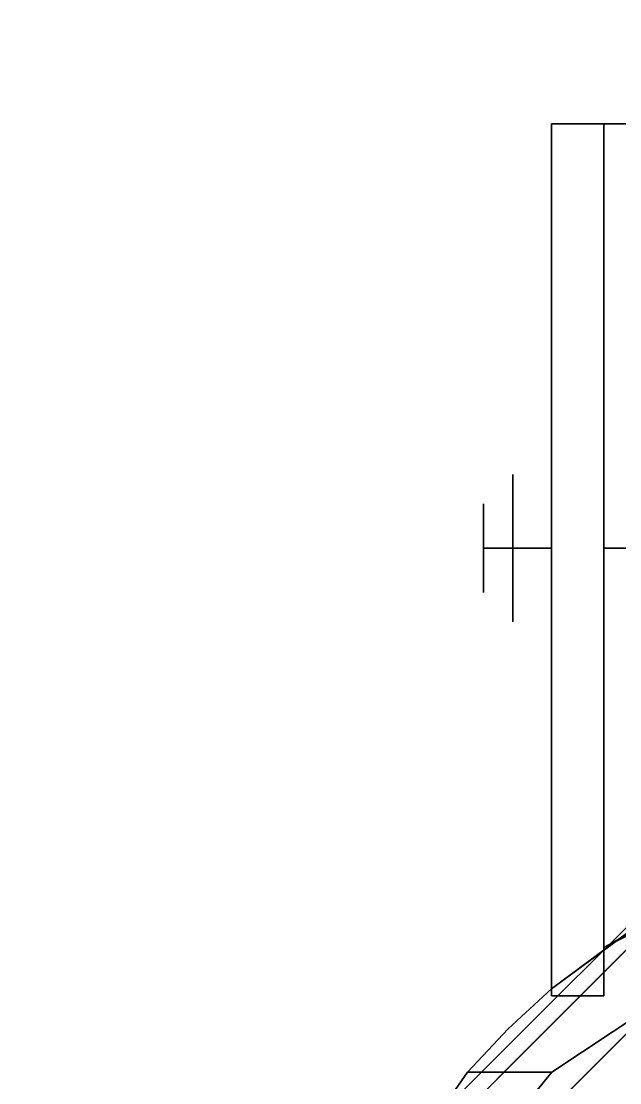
# Model space of a CAD drawing. Header units: millimetres. Extents: x -1 to 1346, y -1098 to 14.
# Drawn here: x 1231.38 to 1257.22, y -58.93 to -13.07 of the extents above; entities that cross this region are included whole.
import ezdxf

# ---------------------------------------------------------------- set-up
doc = ezdxf.new("R2010")
doc.units = ezdxf.units.MM
doc.layers.add('IQ_200_3D', color=1, linetype='Continuous')
doc.layers.add('IQ_204_3D', color=7, linetype='Continuous')

# ---------------------------------------------------------------- blocks, each defined once
blk = doc.blocks.new('hpp_cutout_2c_l_3d')
at = {"layer": 'IQ_200_3D'}
mesh = blk.add_polyface(dxfattribs=at)
corners = [(1345, 0, 50), (0, 0, 50), (0, -700, 50), (1345, -700, 50)]
mesh.append_faces([[corners[k] for k in face] for face in [(0, 1, 2, 3)]])
mesh = blk.add_polyface(dxfattribs=at)
corners = [(1345, -700, 0), (0, -700, 0), (0, 0, 0), (1345, 0, 0)]
mesh.append_faces([[corners[k] for k in face] for face in [(0, 1, 2, 3)]])

msp = doc.modelspace()

# ---------------------------------------------------------------- linework, layer by layer
at = {"layer": 'IQ_200_3D'}
msp.add_3dface([(1343, -645, 155), (2, -645, 155), (2, 0, 155), (1343, 0, 155)], dxfattribs=at)
at = {"layer": 'IQ_204_3D'}
for points, invisible_edges in [([(1254.273, -17.504, 109.985), (1254.273, -17.504, 52.261), (1254.273, -18.146, 47.385), (1254.273, -54.873, 52.717)], 12), ([(1254.273, -54.873, 109.985), (1254.273, -54.873, 109.985), (1254.273, -17.504, 109.985), (1254.273, -54.873, 52.717)], 4), ([(1267.334, -47.818, 109.985), (1267.334, -47.818, 109.985), (1272.201, -46.768, 109.985), (1254.273, -17.504, 109.985)], 13), ([(1277.173, -46.416, 109.985), (1277.173, -46.416, 109.985), (1254.273, -17.504, 109.985), (1272.201, -46.768, 109.985)], 6), ([(1262.659, -49.544, 109.985), (1262.659, -49.544, 109.985), (1267.334, -47.818, 109.985), (1254.273, -17.504, 109.985)], 13), ([(1254.273, -17.504, 109.985), (1254.273, -17.504, 109.985), (1254.273, -54.873, 109.985), (1258.273, -51.915, 109.985)], 9), ([(1254.273, -17.504, 109.985), (1254.273, -17.504, 109.985), (1258.273, -51.915, 109.985), (1262.659, -49.544, 109.985)], 11), ([(1254.273, -17.504, 109.985), (1277.173, -46.416, 109.985), (1282.137, -46.767, 109.985), (1300.043, -17.504, 109.985)], 5), ([(1256.532, -17.504, 52.261), (1256.532, -18.146, 47.385), (1254.273, -18.146, 47.385), (1254.273, -17.504, 52.261)], 2), ([(1254.273, -17.504, 109.985), (1256.532, -17.504, 105.995), (1256.532, -17.504, 52.261), (1254.273, -17.504, 52.261)], 1), ([(1300.043, -17.504, 109.985), (1297.784, -17.504, 105.995), (1256.532, -17.504, 105.995), (1254.273, -17.504, 109.985)], 5), ([(1256.532, -17.504, 52.261), (1256.532, -17.504, 105.995), (1256.532, -53.096, 105.995), (1256.532, -53.096, 52.717)], 8), ([(1256.532, -17.504, 52.261), (1256.532, -53.096, 52.717), (1256.532, -20.028, 42.842), (1256.532, -18.146, 47.385)], 3), ([(1256.532, -17.504, 105.995), (1256.532, -17.504, 105.995), (1262.894, -49.439, 105.995), (1256.532, -53.096, 105.995)], 2), ([(1277.173, -46.416, 105.995), (1277.173, -46.416, 105.995), (1269.875, -47.18, 105.995), (1256.532, -17.504, 105.995)], 13), ([(1262.894, -49.439, 105.995), (1262.894, -49.439, 105.995), (1256.532, -17.504, 105.995), (1269.875, -47.18, 105.995)], 6), ([(1256.532, -17.504, 105.995), (1297.813, -17.504, 105.995), (1284.471, -47.18, 105.995), (1277.173, -46.416, 105.995)], 10), ([(1254.273, -23.022, 38.941), (1254.273, -54.873, 52.717), (1254.273, -18.146, 47.385), (1254.273, -20.028, 42.842)], 3), ([(1254.273, -20.028, 42.842), (1254.273, -18.146, 47.385), (1256.532, -18.146, 47.385), (1256.532, -20.028, 42.842)], 10), ([(1254.273, -23.022, 38.941), (1254.273, -20.028, 42.842), (1256.532, -20.028, 42.842), (1256.532, -23.022, 38.941)], 10), ([(1256.532, -26.923, 35.947), (1256.532, -23.022, 38.941), (1256.532, -20.028, 42.842), (1256.532, -53.096, 52.717)], 12), ([(1254.273, -23.022, 38.941), (1254.273, -23.022, 38.941), (1254.273, -26.923, 35.947), (1254.273, -54.873, 52.717)], 13), ([(1254.273, -26.923, 35.947), (1254.273, -23.022, 38.941), (1256.532, -23.022, 38.941), (1256.532, -26.923, 35.947)], 10), ([(1254.273, -36.342, 33.423), (1254.273, -54.873, 52.717), (1254.273, -26.923, 35.947), (1254.273, -31.466, 34.065)], 3), ([(1254.273, -31.466, 34.065), (1254.273, -26.923, 35.947), (1256.532, -26.923, 35.947), (1256.532, -31.466, 34.065)], 10), ([(1256.532, -31.466, 34.065), (1256.532, -31.466, 34.065), (1256.532, -26.923, 35.947), (1256.532, -53.096, 52.717)], 13), ([(1256.532, -35.837, 44.562), (1256.532, -30.435, 47.681), (1261.871, -30.435, 47.681), (1261.871, -35.837, 44.562)], 2), ([(1261.871, -30.435, 53.919), (1261.871, -30.435, 47.681), (1256.532, -30.435, 47.681), (1256.532, -30.435, 53.919)], 10), ([(1256.532, -30.435, 53.919), (1256.532, -35.837, 57.038), (1261.871, -35.837, 57.038), (1261.871, -30.435, 53.919)], 8), ([(1256.532, -35.837, 50.8), (1256.532, -35.837, 50.8), (1256.532, -35.837, 57.038), (1256.532, -30.435, 53.919)], 9), ([(1256.532, -30.435, 53.919), (1256.532, -30.435, 47.681), (1256.532, -35.837, 44.562), (1256.532, -35.837, 50.8)], 8), ([(1254.273, -36.342, 33.423), (1254.273, -31.466, 34.065), (1256.532, -31.466, 34.065), (1256.532, -36.342, 33.423)], 10), ([(1256.532, -31.466, 34.065), (1256.532, -53.096, 52.717), (1256.532, -41.217, 34.065), (1256.532, -36.342, 33.423)], 3), ([(1252.599, -32.65, 50.8), (1252.599, -35.837, 47.612), (1251.329, -35.837, 48.882), (1251.329, -33.92, 50.8)], 8), ([(1251.329, -35.837, 52.718), (1251.329, -35.837, 52.718), (1252.599, -35.837, 53.988), (1252.599, -32.65, 50.8)], 9), ([(1251.329, -33.92, 50.8), (1251.329, -33.92, 50.8), (1251.329, -35.837, 52.718), (1252.599, -32.65, 50.8)], 13), ([(1254.273, -32.65, 50.8), (1254.273, -35.837, 47.612), (1252.599, -35.837, 47.612), (1252.599, -32.65, 50.8)], 8), ([(1252.599, -32.65, 50.8), (1252.599, -35.837, 53.988), (1254.273, -35.837, 53.988), (1254.273, -32.65, 50.8)], 8), ([(1251.329, -37.755, 50.8), (1251.329, -37.755, 50.8), (1252.599, -35.837, 53.988), (1251.329, -35.837, 52.718)], 2), ([(1252.599, -39.025, 50.8), (1252.599, -39.025, 50.8), (1252.599, -35.837, 53.988), (1251.329, -37.755, 50.8)], 13), ([(1251.329, -35.837, 48.882), (1251.329, -35.837, 48.882), (1252.599, -35.837, 47.612), (1252.599, -39.025, 50.8)], 9), ([(1251.329, -37.755, 50.8), (1251.329, -37.755, 50.8), (1251.329, -35.837, 48.882), (1252.599, -39.025, 50.8)], 13), ([(1254.273, -39.025, 50.8), (1254.273, -35.837, 53.988), (1252.599, -35.837, 53.988), (1252.599, -39.025, 50.8)], 8), ([(1252.599, -39.025, 50.8), (1252.599, -35.837, 47.612), (1254.273, -35.837, 47.612), (1254.273, -39.025, 50.8)], 8), ([(1256.532, -35.837, 57.038), (1256.532, -41.239, 53.919), (1261.871, -41.239, 53.919), (1261.871, -35.837, 57.038)], 2), ([(1256.532, -41.239, 47.681), (1256.532, -35.837, 44.562), (1261.871, -35.837, 44.562), (1261.871, -41.239, 47.681)], 8), ([(1256.532, -35.837, 50.8), (1256.532, -35.837, 50.8), (1256.532, -41.239, 53.919), (1256.532, -35.837, 57.038)], 2), ([(1256.532, -41.239, 53.919), (1256.532, -35.837, 50.8), (1256.532, -35.837, 44.562), (1256.532, -41.239, 47.681)], 1), ([(1254.273, -45.76, 35.947), (1254.273, -54.873, 52.717), (1254.273, -36.342, 33.423), (1254.273, -41.217, 34.065)], 3), ([(1256.532, -36.342, 33.423), (1256.532, -41.217, 34.065), (1254.273, -41.217, 34.065), (1254.273, -36.342, 33.423)], 10), ([(1254.273, -45.76, 35.947), (1254.273, -41.217, 34.065), (1256.532, -41.217, 34.065), (1256.532, -45.76, 35.947)], 10), ([(1256.532, -49.662, 38.941), (1256.532, -45.76, 35.947), (1256.532, -41.217, 34.065), (1256.532, -53.096, 52.717)], 12), ([(1261.871, -41.239, 47.681), (1261.871, -41.239, 53.919), (1256.532, -41.239, 53.919), (1256.532, -41.239, 47.681)], 10), ([(1254.273, -52.655, 42.842), (1254.273, -54.873, 52.717), (1254.273, -45.76, 35.947), (1254.273, -49.662, 38.941)], 3), ([(1254.273, -49.662, 38.941), (1254.273, -45.76, 35.947), (1256.532, -45.76, 35.947), (1256.532, -49.662, 38.941)], 10), ([(1262.894, -49.439, 105.995), (1262.894, -49.439, 105.995), (1266.203, -48.167, 52.717), (1256.532, -53.096, 52.717)], 11), ([(1266.203, -48.167, 52.717), (1264.713, -51.547, 52.717), (1256.532, -55.179, 52.717), (1256.532, -53.096, 52.717)], 3), ([(1256.532, -53.096, 52.717), (1256.532, -53.096, 52.717), (1256.532, -53.096, 105.995), (1262.894, -49.439, 105.995)], 9), ([(1254.273, -52.655, 42.842), (1254.273, -49.662, 38.941), (1256.532, -49.662, 38.941), (1256.532, -52.655, 42.842)], 10), ([(1256.532, -49.662, 38.941), (1256.532, -53.096, 52.717), (1256.532, -54.537, 47.385), (1256.532, -52.655, 42.842)], 3), ([(1252.625, -57.097, 155), (1259.202, -50.519, 155), (1259.202, -50.519, 117.107), (1252.625, -57.097, 117.107)], 10), ([(1259.558, -51.136, 116.938), (1246.663, -64.03, 116.938), (1248.962, -65.358, 116.938), (1260.885, -53.434, 116.938)], 10), ([(1264.713, -51.547, 52.717), (1264.713, -51.547, 52.717), (1254.28, -58.471, 52.717), (1256.532, -55.179, 52.717)], 13), ([(1258.273, -51.915, 109.985), (1258.273, -51.915, 109.985), (1256.273, -53.394, 109.985), (1257.946, -52.747, 116.938)], 13), ([(1254.273, -52.655, 42.842), (1254.273, -52.655, 42.842), (1254.273, -54.537, 47.385), (1254.273, -54.873, 52.717)], 13), ([(1254.273, -54.537, 47.385), (1254.273, -52.655, 42.842), (1256.532, -52.655, 42.842), (1256.532, -54.537, 47.385)], 10), ([(1257.946, -52.747, 116.938), (1257.946, -52.747, 116.938), (1256.273, -53.394, 109.985), (1256.334, -54.359, 116.938)], 6), ([(1256.532, -54.537, 47.385), (1256.532, -53.096, 52.717), (1256.532, -55.179, 52.717), (1256.532, -55.179, 52.261)], 1), ([(1256.273, -53.394, 109.985), (1256.273, -53.394, 109.985), (1254.273, -54.873, 109.985), (1256.334, -54.359, 116.938)], 13), ([(1253.111, -57.583, 116.938), (1254.723, -55.971, 116.938), (1256.334, -54.359, 116.938), (1254.273, -54.873, 109.985)], 12), ([(1254.273, -54.537, 47.385), (1254.273, -55.179, 52.261), (1254.273, -55.179, 52.717), (1254.273, -54.873, 52.717)], 8), ([(1254.273, -55.179, 52.261), (1254.273, -54.537, 47.385), (1256.532, -54.537, 47.385), (1256.532, -55.179, 52.261)], 2), ([(1250.639, -58.471, 52.717), (1250.639, -58.471, 52.717), (1254.273, -54.873, 109.985), (1252.4, -56.597, 52.717)], 6), ([(1254.273, -54.873, 52.717), (1254.273, -54.873, 52.717), (1252.4, -56.597, 52.717), (1254.273, -54.873, 109.985)], 4), ([(1254.273, -54.873, 52.717), (1254.273, -54.873, 52.717), (1254.273, -55.179, 52.717), (1252.4, -56.597, 52.717)], 4), ([(1258.181, -55.179, 105.995), (1258.181, -55.179, 105.995), (1254.28, -58.471, 52.717), (1259.497, -55.009, 52.717)], 11), ([(1250.639, -58.471, 52.717), (1252.4, -56.597, 52.717), (1254.273, -55.179, 52.717), (1254.28, -58.471, 52.717)], 6), ([(1254.28, -58.471, 52.717), (1254.28, -58.471, 52.717), (1254.273, -55.179, 52.717), (1256.532, -55.179, 52.717)], 11), ([(1257.904, -56.415, 116.938), (1257.904, -56.415, 116.938), (1254.924, -59.396, 116.938), (1258.181, -55.179, 105.995)], 13), ([(1252.625, -57.097, 117.107), (1246.047, -63.675, 117.107), (1246.047, -63.675, 155), (1252.625, -57.097, 155)], 10), ([(1250.639, -58.471, 52.717), (1250.639, -58.471, 52.717), (1246.663, -64.03, 116.938), (1253.111, -57.583, 116.938)], 11), ([(1250.639, -58.471, 52.717), (1250.639, -58.471, 52.717), (1246.073, -65.095, 59.341), (1246.663, -64.03, 116.938)], 13), ([(1250.639, -58.471, 52.717), (1250.639, -58.471, 52.717), (1249.867, -63.882, 58.128), (1246.073, -65.095, 59.341)], 6), ([(1249.867, -63.882, 58.128), (1249.867, -63.882, 58.128), (1254.28, -58.471, 52.717), (1254.924, -59.396, 116.938)], 13), ([(1249.867, -63.882, 58.128), (1249.867, -63.882, 58.128), (1250.639, -58.471, 52.717), (1254.28, -58.471, 52.717)], 2)]:
    msp.add_3dface(points, dxfattribs=dict(at, invisible_edges=invisible_edges))
for points in [[(1254.273, -35.837, 47.612), (1254.273, -32.65, 50.8), (1254.273, -35.837, 53.988), (1254.273, -35.837, 50.8)], [(1251.329, -35.837, 48.882), (1251.329, -35.837, 50.8), (1251.329, -35.837, 52.718), (1251.329, -33.92, 50.8)], [(1251.329, -35.837, 48.882), (1251.329, -37.755, 50.8), (1251.329, -35.837, 52.718), (1251.329, -35.837, 50.8)], [(1254.273, -35.837, 47.612), (1254.273, -35.837, 50.8), (1254.273, -35.837, 53.988), (1254.273, -39.025, 50.8)], [(1256.532, -55.179, 52.261), (1256.532, -55.179, 52.717), (1254.273, -55.179, 52.717), (1254.273, -55.179, 52.261)]]:
    msp.add_3dface(points, dxfattribs=at)

# ---------------------------------------------------------------- block references
msp.add_blockref('hpp_cutout_2c_l_3d', (0, 0, 855))

doc.saveas('drawing.dxf')
